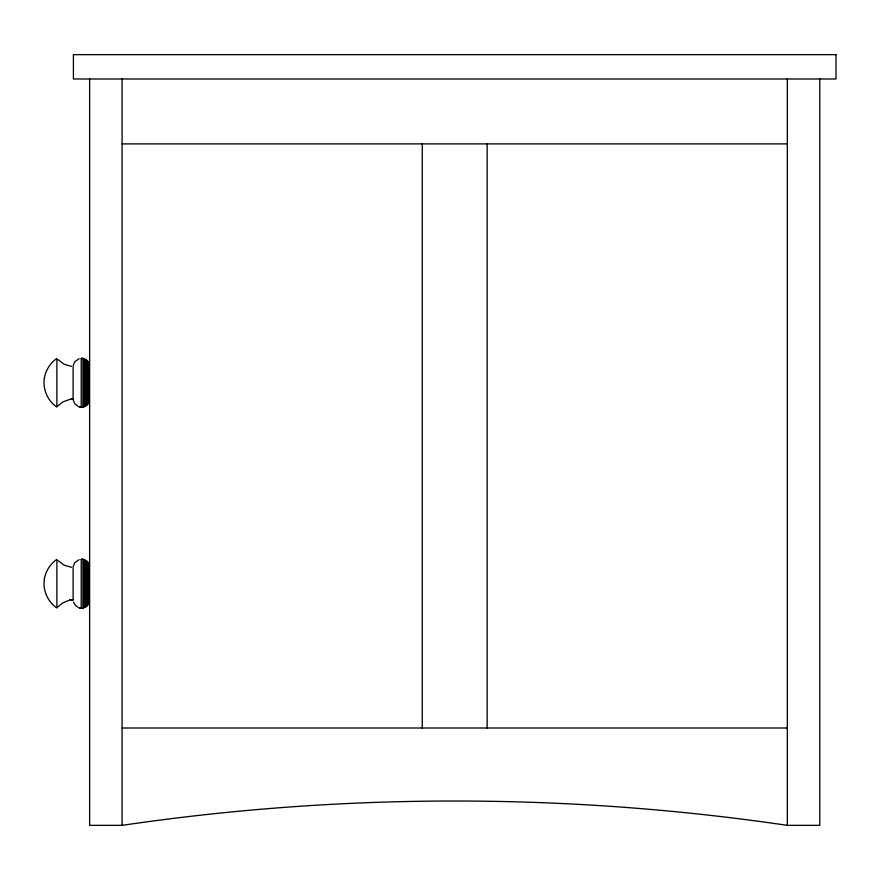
<?xml version="1.0" encoding="UTF-8"?>
<svg xmlns="http://www.w3.org/2000/svg" width="880" height="880" viewBox="0 0 880 880"><rect width="100%" height="100%" fill="white"/><g stroke="black" fill="none" stroke-linecap="round" stroke-linejoin="round"><path stroke-width="1.32" d="M89.342 400.873L89.408 400.081M89.342 601.799L89.408 601.007M73.205 365.475L74.855 361.647L79.145 358.732M73.205 566.401L74.855 562.573L79.145 559.658M57.904 405.9L62.744 401.995L70.015 399.3M57.904 606.826L62.744 602.921L68.486 600.556M83.127 407.088L79.332 407.088L83.127 407.088L83.127 358.413L82.324 358.336L81.224 358.413L81.224 407.088M83.127 608.014L79.332 608.014L83.127 608.014L83.127 559.339L82.324 559.262L81.224 559.339L81.224 608.014M122.089 143.891L787.325 143.891M81.224 358.413L83.127 358.413M70.796 398.97L73.117 398.97L73.117 366.52M81.224 559.339L83.127 559.339M73.117 599.896L69.641 599.896L73.117 599.896L73.117 567.446M122.089 728.002L787.325 728.002M819.775 78.991L819.775 825.352L787.325 825.352A2285.074 2285.074 0 0 0 122.089 825.352L89.639 825.352L89.639 78.991M71.522 398.882L73.117 398.97M71.555 366.41L64.108 364.243L57.904 359.59M71.555 567.336L64.108 565.169L57.904 560.516M78.155 406.406L74.855 403.854L73.205 400.026M78.155 607.332L75.559 605.572L73.436 601.975M89.342 364.628L89.408 365.42M89.342 565.554L89.408 566.346M787.325 78.991L787.325 825.352M487.157 143.891L487.157 728.002M422.257 143.891L422.257 728.002M122.089 78.991L122.089 825.352M89.309 364.309L89.309 401.181M89.309 565.235L89.309 602.107M89.045 363.242L89.045 402.259M89.045 564.168L89.045 603.185M88.616 362.219L88.616 403.271M88.616 563.145L88.616 604.197M88.033 361.273L88.033 404.217M88.033 562.199L88.033 605.143M87.307 360.437L87.307 405.053M87.307 561.363L87.307 605.979M86.471 359.722L86.471 405.779M86.471 560.648L86.471 606.705M85.525 359.139L85.525 406.362M85.525 560.065L85.525 607.288M84.502 358.699L84.502 406.791M84.502 559.636L84.502 607.717M83.435 358.435L83.435 407.055M83.435 559.361L83.435 607.981M44.385 377.982C42.548 389.059 47.586 400.796 56.881 407.088L56.881 358.413C50.314 362.945 45.738 370.117 44.385 377.982M44.385 578.908C42.548 589.985 47.586 601.722 56.881 608.014L56.881 559.339C50.314 563.871 45.738 571.043 44.385 578.908M836 54.648L73.414 54.648L73.414 78.991L836 78.991L836 54.648"/></g></svg>
